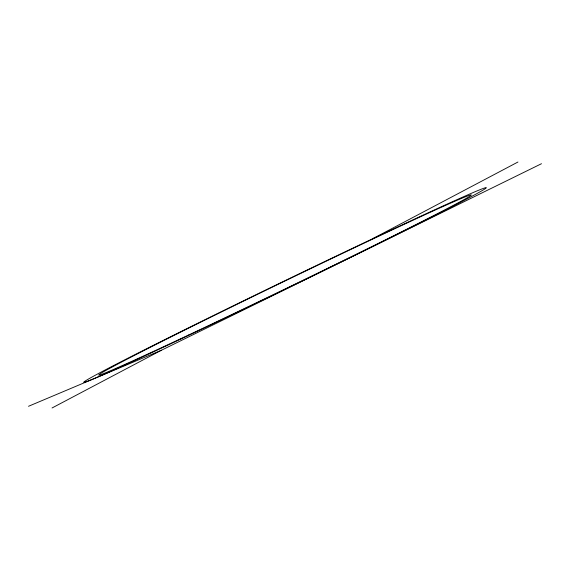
<?xml version="1.0" encoding="UTF-8"?>
<svg xmlns="http://www.w3.org/2000/svg" width="570" height="570" viewBox="0 0 570 570"><rect width="100%" height="100%" fill="white"/><g stroke="black" fill="none" stroke-linecap="round" stroke-linejoin="round"><path stroke-width="0.85" d="M52.055 407.978L161.467 350.222L541.5 163.711M372.353 238.88L517.945 162.023M28.5 406.289L161.467 350.222M180.804 339.065A223.597 3.905 -25.8 0 0 486.274 187.829A223.597 3.905 -25.8 0 0 187.929 328.113A223.597 3.905 -25.8 0 0 180.804 339.065M188.585 335.025A206.896 3.612 -25.8 0 0 471.24 195.083A206.896 3.612 -25.8 0 0 195.175 324.893A206.896 3.612 -25.8 0 0 188.585 335.025"/></g></svg>
